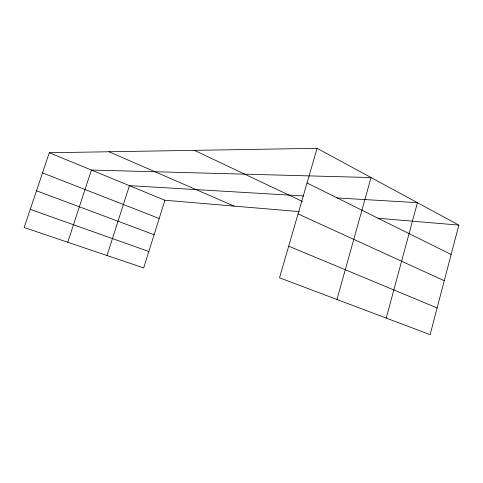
<?xml version="1.0" encoding="UTF-8"?>
<svg xmlns="http://www.w3.org/2000/svg" width="483" height="483" viewBox="0 0 483 483"><rect width="100%" height="100%" fill="white"/><g stroke="black" fill="none" stroke-linecap="round" stroke-linejoin="round"><path stroke-width="0.72" d="M458.85 225.108L430.118 334.665L279.512 277.797L317.09 148.335L458.85 225.108L377.76 218.25M386.225 318.092L417.427 202.673L336.669 197.903M336.971 299.49L371.053 177.557L91.414 170.046L67.729 242.237M299.345 211.614L164.908 200.246L143.674 267.914L24.15 227.499L49.296 152.737L317.09 148.335M107.027 255.525L129.426 185.665L303.873 195.965M30.248 209.362L148.824 251.516M36.497 190.791L154.095 234.708M42.522 172.878L159.185 218.491M49.296 152.737L164.908 200.246M288.695 246.167L437.121 307.967M108.989 151.759L234.062 206.096M298.053 213.927L444.269 280.714M194.389 150.352L302.394 201.441M307.037 182.972L451.14 254.499"/></g></svg>
